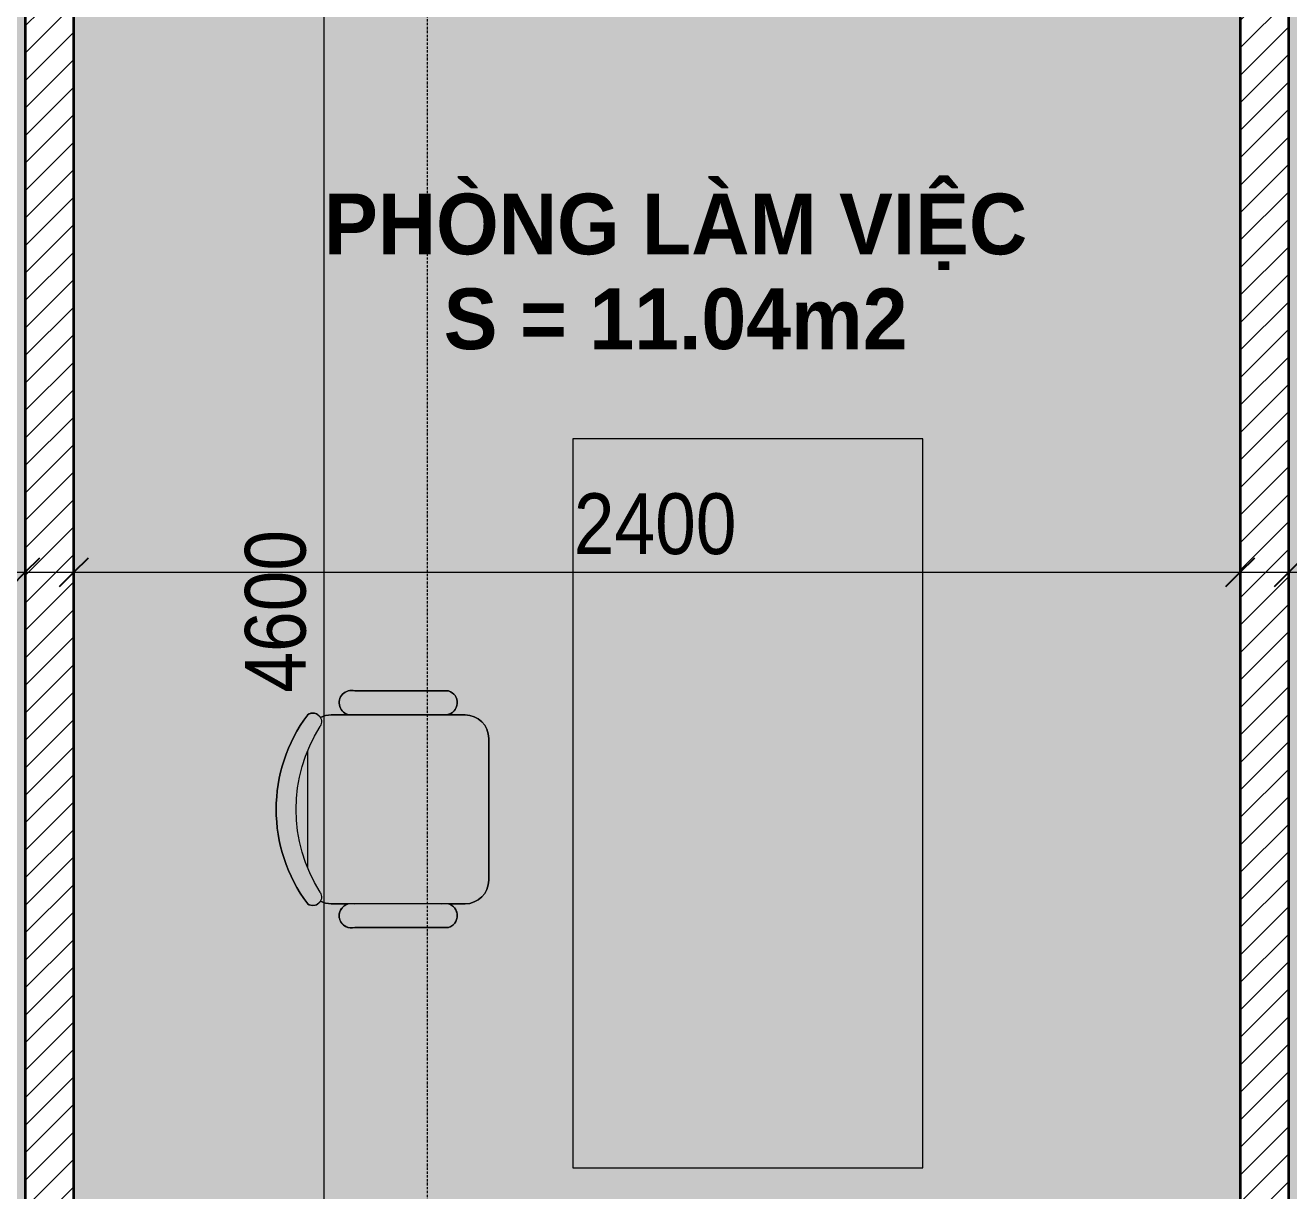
# Model space of a CAD drawing. Header units: millimetres. Extents: x 81424 to 264319, y 405 to 78637.
# Drawn here: x 86278 to 88878, y 25841 to 28239 of the extents above; entities that cross this region are included whole.
import ezdxf

# ---------------------------------------------------------------- set-up
doc = ezdxf.new("R2010")
doc.units = ezdxf.units.MM
doc.linetypes.add('Dash Dot 3_16_', pattern=[7.9375, 4.7625, -1.5875, 0, -1.5875])
for name, color, linetype, lineweight in [('0-1', 7, 'Continuous', 5), ('A-ANNO-DIMS', 211, 'Continuous', 9), ('A-ANNO-DIMS-50', 211, 'Continuous', 9), ('A-DETL-GENF-1', 7, 'Continuous', 18), ('A-DETL-THIN', 151, 'Continuous', 18), ('A-WALL-2', 250, 'Continuous', 35), ('A-WALL-PATT-1', 9, 'Continuous', 18), ('G-ANNO-SYMB-1', 111, 'Dash Dot 3_16_', 18), ('G-ANNO-TEXT-1', 7, 'Continuous', 9), ('I-FURN', 30, 'Continuous', 18), ('I-FURN-2', 253, 'Continuous', 18)]:
    doc.layers.add(name, color=color, linetype=linetype, lineweight=lineweight)
doc.styles.add('Arial_B', font='arialbd.ttf', dxfattribs={"width": 0.95, "height": 125})
doc.styles.add('UTM Avo', font='', dxfattribs={"width": 0.9, "height": 125})
doc.styles.get('UTM Avo').set_extended_font_data('UTM Avo')
doc.dimstyles.new('1_Dim_chi_tiet_2_5', dxfattribs={"dimscale": 304.8, "dimtxt": 124.912619, "dimasz": 0.19685, "dimexe": 0.164042, "dimexo": 0.0625, "dimgap": 0.016404, "dimtad": 1, "dimdec": 0, "dimrnd": 5, "dimzin": 0, "dimdsep": 46, "dimtxsty": 'UTM Avo', "dimblk1": 'OBLIQUE', "dimblk2": 'OBLIQUE', "dimsah": 1, "dimcen": 0.09, "dimdle": 0.164042, "dimazin": 0, "dimtfac": 1, "dimtdec": 4, "dimtix": 1, "dimtmove": 0, "dimatfit": 3, "dimfxl": 0.328084, "dimfxlon": 1, "dimtvp": 1, "dimtolj": 1, "dimtzin": 0, "dimarcsym": 2})
pattern_1 = [(45, (0, 0), (-28.284271, 28.284271), [])]

# ---------------------------------------------------------------- blocks, each defined once
blk = doc.blocks.new('BAN LV A - BAN LV A_dwg_ban hoc2-348006-TKCS_CĂN HỘ LOẠI 4 - MẶT BẰNG')
at = {"layer": 'I-FURN'}
for p, q in [((145.8, 437.4), (-145.8, 437.4)), ((-194.4, 388.8), (-194.4, 113.4)), ((194.4, 113.4), (194.4, 388.8)), ((-243, 354.4), (-243, 162)), ((194.4, 351.4), (194.4, 150.8)), ((243.7, 162), (243.7, 354.4)), ((-120.5, 64.8), (120.5, 64.8))]:
    blk.add_line(p, q, dxfattribs=at)
at = {"layer": 'I-FURN', "flags": 128}
blk.add_lwpolyline([(-737.8, 610.5), (-737.8, 1330.5), (-154.9, 1330.5), (762.2, 1330.5), (762.2, 610.5)], close=True, dxfattribs=at)
at = {"layer": 'I-FURN'}
for centre, radius, start, end in [((-145.8, 388.8), 48.6, 90, 180), ((145.8, 388.8), 48.6, 360, 90), ((-218.7, 347.3), 25.3, 343.7398, 163.7398), ((219.4, 347.3), 25.3, 16.2602, 170.7054), ((-218.7, 154.9), 25.3, 163.7398, 16.2602), ((219.4, 154.9), 25.3, 189.2946, 16.2602), ((-145.8, 113.4), 48.6, 180, 207.5844), ((145.8, 113.4), 48.6, 332.4156, 0), ((-180.2, 75.4), 17.8, 57.9726, 216.6901), ((0, 359.3), 318.2, 237.5758, 302.4242), ((180.2, 75.4), 17.8, 323.3099, 122.0274), ((0, 324), 324, 233.1301, 306.8699)]:
    blk.add_arc(centre, radius, start, end, dxfattribs=at)
blk = doc.blocks.new('BAN LV A - BAN LV A_dwg-348005-TKCS_CĂN HỘ LOẠI 4 - MẶT BẰNG')
at = {"extrusion": (0, 0, -1), "zscale": -1, "rotation": 180}
blk.add_blockref('BAN LV A - BAN LV A_dwg_ban hoc2-348006-TKCS_CĂN HỘ LOẠI 4 - MẶT BẰNG', (-729, 1383.7), dxfattribs=at)
blk = doc.blocks.new('BAN LV A - BAN LV A-348231-TKCS_CĂN HỘ LOẠI 4 - MẶT BẰNG')
at = {"layer": 'I-FURN-2'}
for p, q in [((534.6, 1270.3), (534.6, 1235.9)), ((923.4, 1232.9), (923.4, 1270.3)), ((486, 1221.7), (486, 1029.3)), ((972.7, 1029.3), (972.7, 1221.7)), ((534.6, 1029.3), (534.6, 994.9)), ((923.4, 994.9), (923.4, 1032.3)), ((583.2, 946.3), (874.8, 946.3)), ((1491.2, 773.2), (-8.8, 773.2)), ((-8.8, 773.2), (-8.8, 53.2)), ((1491.2, 53.2), (1491.2, 773.2)), ((-8.8, 53.2), (1491.2, 53.2))]:
    blk.add_line(p, q, dxfattribs=at)
for centre, radius, start, end in [((729, 1059.7), 324, 53.1301, 126.8699), ((548.9, 1308.3), 17.8, 143.3099, 240.596), ((909.2, 1308.3), 17.8, 299.404, 36.6901), ((583.2, 1270.3), 48.6, 152.4156, 180), ((874.8, 1270.3), 48.6, 360, 27.5844), ((510.3, 1228.8), 25.3, 16.2602, 196.2602), ((948.4, 1228.8), 25.3, 343.7398, 170.7054), ((510.3, 1036.4), 25.3, 196.2602, 343.7398), ((948.4, 1036.4), 25.3, 189.2946, 343.7398), ((583.2, 994.9), 48.6, 180, 270), ((874.8, 994.9), 48.6, 270, 360)]:
    blk.add_arc(centre, radius, start, end, dxfattribs=at)
blk.add_blockref('BAN LV A - BAN LV A_dwg-348005-TKCS_CĂN HỘ LOẠI 4 - MẶT BẰNG', (0, 0))
blk = doc.blocks.new('NCV_TKTC_TANG 1_rvt-1-TKCS_CĂN HỘ LOẠI 4 - MẶT BẰNG')
at = {"layer": 'A-WALL-PATT-1'}
h = blk.add_hatch(dxfattribs=at)
h.set_pattern_fill('FP_1', color=256, style=0, pattern_type=2)
h.set_pattern_definition(pattern_1)
h.paths.add_polyline_path([(86377.6, 24737.4), (86377.6, 28836.9), (86277.6, 28836.9), (86277.6, 24737.4)])
h.paths.add_polyline_path([(86371, 29036.9), (86377.6, 29036.9), (86377.6, 29486.9), (86277.6, 29486.9), (86277.6, 29036.9)])
h.paths.add_polyline_path([(86377.6, 30386.9), (86377.6, 30436.9), (86277.6, 30436.9), (86277.6, 30386.9)])
h = blk.add_hatch(dxfattribs=at)
h.set_pattern_fill('FP_1', color=256, style=0, pattern_type=2)
h.set_pattern_definition(pattern_1)
h.paths.add_polyline_path([(88877.6, 24736.9), (88877.6, 28836.9), (88777.6, 28836.9), (88777.6, 24736.9), (88877.5, 24736.9)])
h.paths.add_polyline_path([(88877.6, 29036.9), (88877.6, 29336.9), (88777.6, 29336.9), (88777.6, 29036.9)])
at = {"layer": 'A-WALL-2'}
for p, q in [((86277.6, 28836.9), (86277.6, 24737.4)), ((86377.6, 24737.4), (86377.6, 28836.9)), ((88777.6, 28836.9), (88777.6, 24736.9)), ((88877.6, 24736.9), (88877.6, 28836.9))]:
    blk.add_line(p, q, dxfattribs=at)
at = {"layer": 'I-FURN', "rotation": 90.00000000000031}
blk.add_blockref('BAN LV A - BAN LV A-348231-TKCS_CĂN HỘ LOẠI 4 - MẶT BẰNG', (88177.6, 25896.9), dxfattribs=at)
blk = doc.blocks.new('DIMBLOCK23-TKCS_CĂN HỘ LOẠI 4 - MẶT BẰNG')
at = {"layer": 'A-ANNO-DIMS-50'}
for p, q in [((83577.6, 27213.7), (83577.6, 27063.7)), ((83577.6, 27113.7), (83577.6, 27213.7)), ((86277.6, 27213.7), (86277.6, 27063.7)), ((86277.6, 27113.7), (86277.6, 27213.7)), ((83527.6, 27113.7), (86327.6, 27113.7))]:
    blk.add_line(p, q, dxfattribs=at)
at = {"layer": 'A-ANNO-DIMS-50', "lineweight": 25}
for p, q in [((83577.6, 27113.7), (83607.6, 27143.7)), ((86277.6, 27113.7), (86307.6, 27143.7)), ((83577.6, 27113.7), (83547.6, 27083.7)), ((86277.6, 27113.7), (86247.6, 27083.7))]:
    blk.add_line(p, q, dxfattribs=at)
at = {"layer": 'A-ANNO-DIMS-50', "color": 0, "insert": (84756.4, 27276.1), "char_height": 125, "width": 410.824, "attachment_point": 1, "line_spacing_factor": 1.110334, "style": 'UTM Avo'}
blk.add_mtext('2700', dxfattribs=at)
blk = doc.blocks.new('_Oblique')
at = {"color": 0, "linetype": 'ByBlock', "lineweight": -2}
blk.add_line((-0.5, -0.5), (0.5, 0.5), dxfattribs=at)
blk = doc.blocks.new('DIMBLOCK26-TKCS_CĂN HỘ LOẠI 4 - MẶT BẰNG')
at = {"layer": 'A-ANNO-DIMS-50'}
for p, q in [((86377.6, 27213.7), (86377.6, 27063.7)), ((86377.6, 27113.7), (86377.6, 27213.7)), ((88777.6, 27213.7), (88777.6, 27063.7)), ((88777.6, 27113.7), (88777.6, 27213.7)), ((86327.6, 27113.7), (88827.6, 27113.7))]:
    blk.add_line(p, q, dxfattribs=at)
at = {"layer": 'A-ANNO-DIMS-50', "lineweight": 25}
for p, q in [((86377.6, 27113.7), (86407.6, 27143.7)), ((88777.6, 27113.7), (88807.6, 27143.7)), ((86377.6, 27113.7), (86347.6, 27083.7)), ((88777.6, 27113.7), (88747.6, 27083.7))]:
    blk.add_line(p, q, dxfattribs=at)
at = {"layer": 'A-ANNO-DIMS-50', "color": 0, "insert": (87406.4, 27276.1), "char_height": 125, "width": 410.824, "attachment_point": 1, "line_spacing_factor": 1.110334, "style": 'UTM Avo'}
blk.add_mtext('2400', dxfattribs=at)
blk = doc.blocks.new('DIMBLOCK27-TKCS_CĂN HỘ LOẠI 4 - MẶT BẰNG')
at = {"layer": 'A-ANNO-DIMS-50'}
for p, q in [((86892, 29387.4), (86892, 24686.9)), ((86992, 29337.4), (86842, 29337.4)), ((86892, 29337.4), (86992, 29337.4)), ((86992, 24736.9), (86842, 24736.9)), ((86892, 24736.9), (86992, 24736.9))]:
    blk.add_line(p, q, dxfattribs=at)
at = {"layer": 'A-ANNO-DIMS-50', "lineweight": 25}
for p, q in [((86892, 29337.4), (86862, 29367.4)), ((86892, 29337.4), (86922, 29307.4)), ((86892, 24736.9), (86862, 24766.9)), ((86892, 24736.9), (86922, 24706.9))]:
    blk.add_line(p, q, dxfattribs=at)
at = {"layer": 'A-ANNO-DIMS-50', "color": 0, "insert": (86729.6, 26866), "char_height": 125, "width": 410.824, "attachment_point": 1, "rotation": 90, "line_spacing_factor": 1.110334, "style": 'UTM Avo'}
blk.add_mtext('4600', dxfattribs=at)
blk = doc.blocks.new('DIMBLOCK35-TKCS_CĂN HỘ LOẠI 4 - MẶT BẰNG')
at = {"layer": 'A-ANNO-DIMS-50'}
for p, q in [((88877.6, 27213.7), (88877.6, 27063.7)), ((88877.6, 27113.7), (88877.6, 27213.7)), ((91652.6, 27213.7), (91652.6, 27063.7)), ((91652.6, 27113.7), (91652.6, 27213.7)), ((88827.6, 27113.7), (91702.6, 27113.7))]:
    blk.add_line(p, q, dxfattribs=at)
at = {"layer": 'A-ANNO-DIMS-50', "lineweight": 25}
for p, q in [((88877.6, 27113.7), (88907.6, 27143.7)), ((91652.6, 27113.7), (91682.6, 27143.7)), ((88877.6, 27113.7), (88847.6, 27083.7)), ((91652.6, 27113.7), (91622.6, 27083.7))]:
    blk.add_line(p, q, dxfattribs=at)
at = {"layer": 'A-ANNO-DIMS-50', "color": 0, "insert": (90093.9, 27276.1), "char_height": 125, "width": 410.824, "attachment_point": 1, "line_spacing_factor": 1.110334, "style": 'UTM Avo'}
blk.add_mtext('2775', dxfattribs=at)

msp = doc.modelspace()

# ---------------------------------------------------------------- hatches: boundary and pattern name
at = {"layer": 'A-DETL-GENF-1'}
for points in [[(91552.6, 24737.4), (91552.6, 25536.9), (91652.6, 25536.9), (91652.6, 32236.9), (91527.6, 32236.9), (91527.6, 33337.4), (87477.6, 33336.9), (87477.3, 31036.9), (86377.6, 31036.9), (86377.9, 29437.4), (88877.6, 29436.9), (88877.6, 24737.4), (91459, 24737.4)], [(84107.9, 24736.9), (86277.6, 24737.4), (86277.6, 30437.4), (85777.6, 30437.4), (85777.6, 31037.4), (85177.6, 31036.9), (85177.1, 28537.4), (83577.6, 28536.9), (83577.6, 25536.9), (83752.6, 25536.9), (83752.6, 24736.9)], [(86877.6, 24736.9), (88777.6, 24736.9), (88777.1, 29337.4), (86377.6, 29336.9), (86377.6, 24737.4), (86477.6, 24736.9)]]:
    msp.add_hatch(color=256, dxfattribs=at).paths.add_polyline_path(points)

# ---------------------------------------------------------------- linework, layer by layer
at = {"layer": 'A-DETL-THIN'}
for p, q in [((86277.6, 24737.4), (86277.6, 28836.9)), ((86377.6, 28836.9), (86377.6, 24737.4)), ((88777.6, 24736.9), (88777.6, 28836.9))]:
    msp.add_line(p, q, dxfattribs=at)
at = {"layer": 'G-ANNO-SYMB-1'}
msp.add_line((87104.8, 35284.8), (87104.8, 21778.6), dxfattribs=at)

# ---------------------------------------------------------------- block references
at = {"layer": '0-1'}
msp.add_blockref('NCV_TKTC_TANG 1_rvt-1-TKCS_CĂN HỘ LOẠI 4 - MẶT BẰNG', (0, 0), dxfattribs=at)

# ---------------------------------------------------------------- texts
at = {"layer": 'G-ANNO-TEXT-1', "insert": (87615.9, 27731.9), "char_height": 125, "width": 1706.2, "attachment_point": 5, "line_spacing_factor": 0.936439, "style": 'Arial_B'}
msp.add_mtext('\\pt570,1140,1710,2280,2850,3420,3990,4560,5130,5700,6270,6840,7410,7980,8550,9120,9690,10260,10830,11400,11970,12540,13110,13680,14250,14820,15390,15960,16530,17100,17670,18240;PHÒNG LÀM VIỆC\\PS = 11.04m2', dxfattribs=at)

# ---------------------------------------------------------------- dimensions: what is measured, and where the dimension line sits
at = {"layer": 'A-ANNO-DIMS'}
dim = msp.add_linear_dim(base=(86891.9699, 24736.936), p1=(86991.9699, 29337.3629), p2=(86991.9699, 24736.936), angle=90, dimstyle='1_Dim_chi_tiet_2_5', override={"dimpost": '<>', "dimfxl": 4600.426822}, dxfattribs=at)
dim.commit()
dim.dimension.update_dxf_attribs({"geometry": 'DIMBLOCK27-TKCS_CĂN HỘ LOẠI 4 - MẶT BẰNG', "text_midpoint": (86822.2849, 27037.1494)})
for base, p1, p2, override, picture, middle in [((86277.6, 27113.7), (83577.6, 27213.7), (86277.6, 27213.7), {"dimpost": '<>', "dimfxl": 2700}, 'DIMBLOCK23-TKCS_CĂN HỘ LOẠI 4 - MẶT BẰNG', (84927.6, 27183.4)), ((88777.6, 27113.7), (86377.6, 27213.7), (88777.6, 27213.7), {"dimpost": '<>', "dimfxl": 2400}, 'DIMBLOCK26-TKCS_CĂN HỘ LOẠI 4 - MẶT BẰNG', (87577.6, 27183.4)), ((91652.6, 27113.7), (88877.6, 27213.7), (91652.6, 27213.7), {"dimpost": '<>', "dimfxl": 2775}, 'DIMBLOCK35-TKCS_CĂN HỘ LOẠI 4 - MẶT BẰNG', (90265.1, 27183.4))]:
    dim = msp.add_linear_dim(base=base, p1=p1, p2=p2, dimstyle='1_Dim_chi_tiet_2_5', override=override, dxfattribs=at)
    dim.commit()
    dim.dimension.update_dxf_attribs({"geometry": picture, "text_midpoint": middle})

doc.saveas('drawing.dxf')
